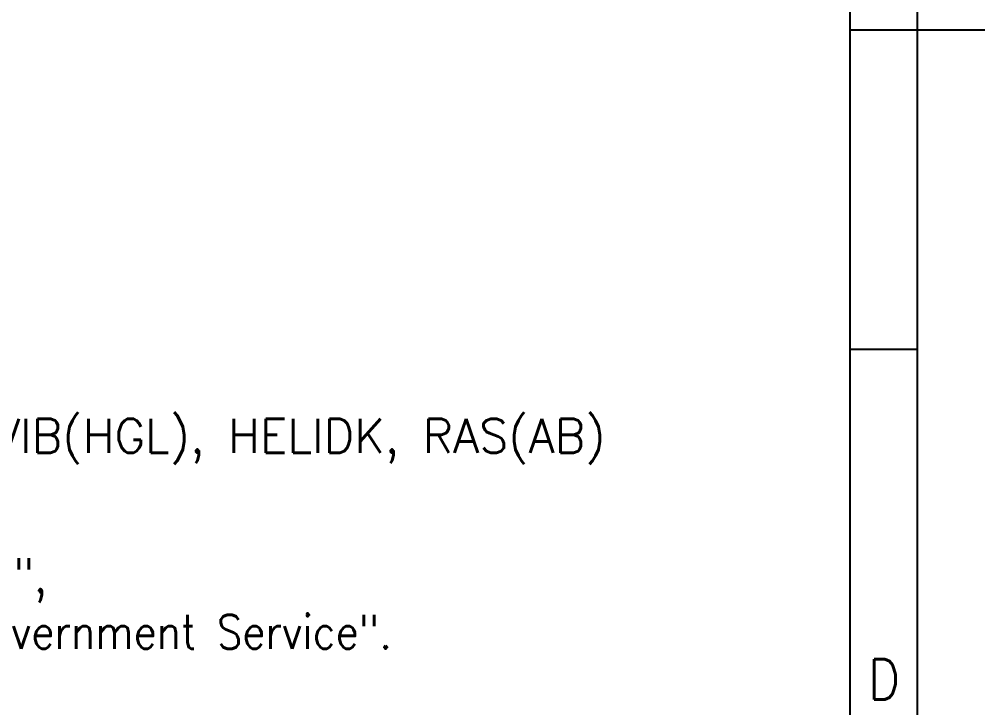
# Model space of a CAD drawing. Header units: inches. Extents: x 36 to 5114, y 9 to 306.
# Drawn here: x 371.5 to 443.3, y 107.2 to 158.4 of the extents above; entities that cross this region are included whole.
import ezdxf
from ezdxf.enums import TextEntityAlignment as Align

# ---------------------------------------------------------------- set-up
doc = ezdxf.new("R2010")
doc.units = ezdxf.units.IN
doc.header["$MEASUREMENT"] = 0
doc.layers.add('Border', color=6, linetype='Continuous')
doc.layers.add('TITLE', color=7, linetype='Continuous')
doc.layers.add('TXT-035', color=2, linetype='Continuous', lineweight=35)
doc.styles.add('ROMANS', font='simplex.shx', dxfattribs={"width": 0.88})

# ---------------------------------------------------------------- blocks, each defined once
blk = doc.blocks.new('A3_BORDER')
at = {"color": 5, "linetype": 'Continuous'}
blk.add_line((379, 133.4), (389, 133.4), dxfattribs=at)
at = {"linetype": 'Continuous'}
blk.add_line((384, 109.65), (379, 109.65), dxfattribs=at)
at = {"layer": 'Border', "color": 7}
blk.add_lwpolyline([(0, 2.15), (384, 2.15), (384, 264.65), (0, 264.65)], close=True, dxfattribs=at)
at = {"layer": 'Border', "color": 6}
blk.add_lwpolyline([(5, 7.15), (379, 7.15), (379, 259.65), (5, 259.65)], close=True, dxfattribs=at)
at = {"layer": 'TITLE', "color": 7, "style": 'ROMANS', "width": 0.88}
blk.add_text('D', height=3, dxfattribs=at).set_placement((381.523, 85.137), align=Align.MIDDLE_CENTER)

msp = doc.modelspace()

# ---------------------------------------------------------------- block references
at = {"linetype": 'Continuous'}
msp.add_blockref('A3_BORDER', (54.286, 24.187), dxfattribs=at)

# ---------------------------------------------------------------- texts
at = {"layer": 'TXT-035', "style": 'ROMANS'}
msp.add_text('SUL "Diving Support Vessel", FDA, VIB(HGL), HELIDK, RAS(AB)', height=2.52, dxfattribs=at).set_placement((309.591, 126.166))
at = {"layer": 'TXT-035', "insert": (304.662, 118.318), "char_height": 2.52, "attachment_point": 1, "style": 'ROMANS'}
msp.add_mtext_dynamic_manual_height_columns('Descriptive Note: "Submarine Rescue vessel", \\P"Deck strengthened for 5t/m2", Special Government Service".', width=31148.81699, gutter_width=4375, heights=[0], dxfattribs=at)

doc.saveas('drawing.dxf')
